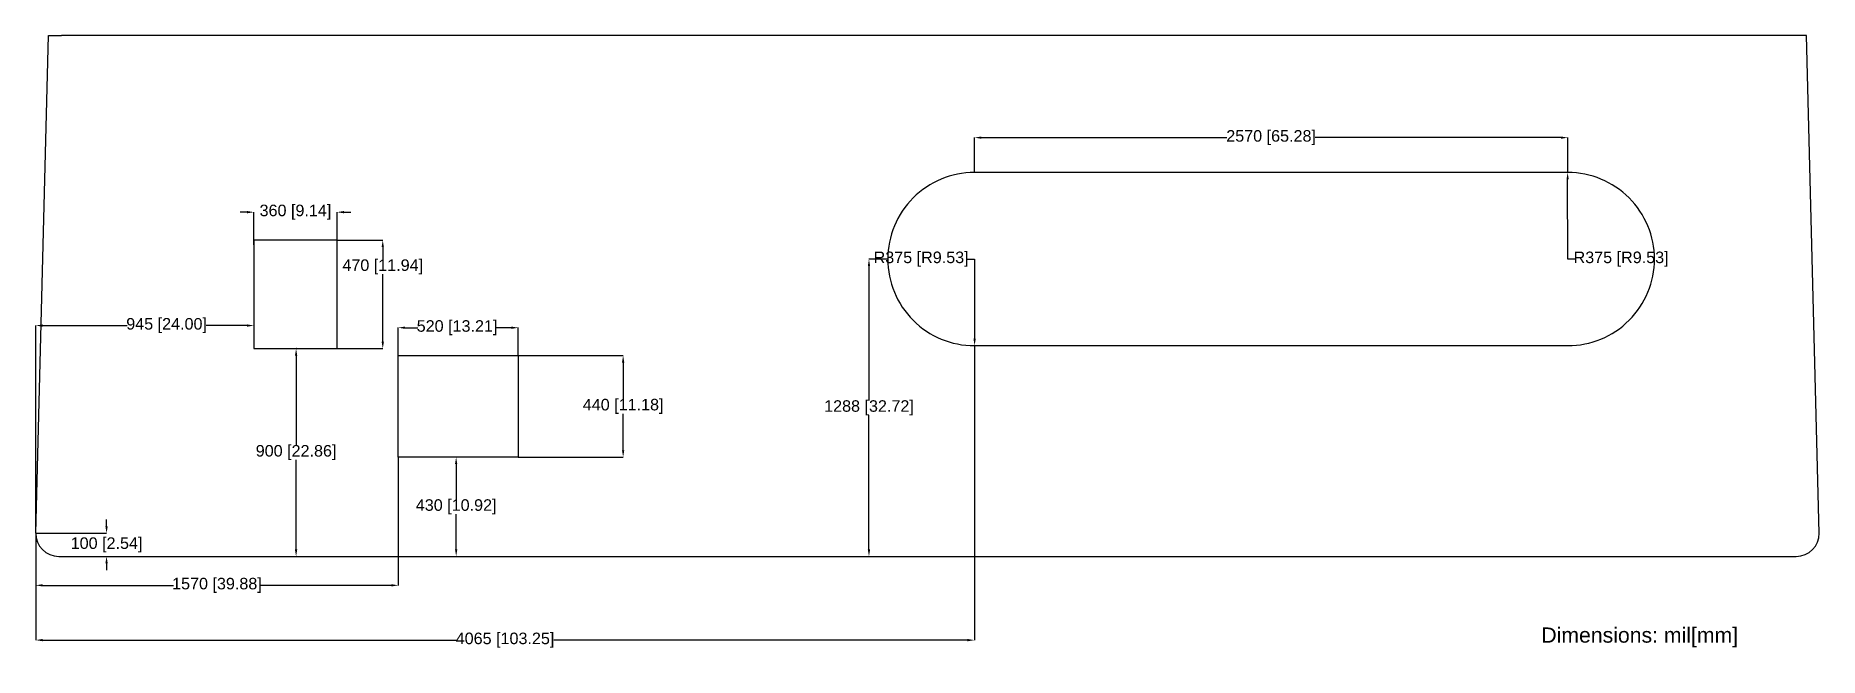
# Model space of a CAD drawing. Extents: x 0 to 7724, y -537 to 2156.
import ezdxf

# ---------------------------------------------------------------- set-up
doc = ezdxf.new("R2010")
doc.units = 9
doc.header["$MEASUREMENT"] = 0
for name, color, linetype in [('Box Outline', 4, 'Continuous'), ('Dimensions', 4, 'Continuous'), ('Holes', 4, 'Continuous')]:
    doc.layers.add(name, color=color, linetype=linetype)
doc.styles.get("Standard").update_dxf_attribs({"font": 'Arial.ttf'})
doc.dimstyles.get("Standard").update_dxf_attribs({"dimtxt": 50, "dimasz": 30, "dimexe": 0.18, "dimexo": 0.0625, "dimgap": 0.09, "dimtad": 0, "dimtih": 1, "dimtoh": 1, "dimdec": 0, "dimzin": 0, "dimdsep": 46, "dimtxsty": 'Standard', "dimcen": 20, "dimadec": 0, "dimazin": 0, "dimtfac": 1, "dimtdec": 0, "dimtofl": 0, "dimtmove": 0, "dimatfit": 3, "dimfxl": 1, "dimtolj": 1, "dimtzin": 0, "dimarcsym": 0})

# ---------------------------------------------------------------- blocks, each defined once
blk = doc.blocks.new('*D1')
at = {"layer": 'Defpoints', "color": 0, "transparency": 16777216}
for p in [(1305, 1391.3), (945, 1250), (1305, 1250)]:
    blk.add_point(p, dxfattribs=at)
at = {"layer": 'Dimensions', "color": 0, "lineweight": -2, "transparency": 16777216}
for p, q in [((915, 1391.3), (885, 1391.3)), ((945, 1250.1), (945, 1391.4)), ((1305, 1250.1), (1305, 1391.4)), ((1335, 1391.3), (1365, 1391.3))]:
    blk.add_line(p, q, dxfattribs=at)
at = {"layer": 'Dimensions', "color": 0, "transparency": 16777216}
for points in [[(915, 1396.3), (915, 1386.3), (945, 1391.3)], [(1335, 1396.3), (1335, 1386.3), (1305, 1391.3)]]:
    blk.add_solid(points, dxfattribs=at)
at = {"layer": 'Dimensions', "color": 0, "transparency": 16777216, "insert": (1125, 1391.3), "char_height": 50, "attachment_point": 5}
blk.add_mtext('\\A1;360 [9.14]', dxfattribs=at)
blk = doc.blocks.new('*D2')
at = {"layer": 'Defpoints', "color": 0, "transparency": 16777216}
for p in [(945, 900.1), (945, 900.1), (0, 0)]:
    blk.add_point(p, dxfattribs=at)
at = {"layer": 'Dimensions', "color": 0, "lineweight": -2, "transparency": 16777216}
for p, q in [((0, 0.1), (0, 900.3)), ((30, 900.1), (396.4, 900.1)), ((915, 900.1), (737.7, 900.1)), ((945, 900.2), (945, 900.3))]:
    blk.add_line(p, q, dxfattribs=at)
at = {"layer": 'Dimensions', "color": 0, "transparency": 16777216}
for points in [[(30, 905.1), (30, 895.1), (0, 900.1)], [(915, 905.1), (915, 895.1), (945, 900.1)]]:
    blk.add_solid(points, dxfattribs=at)
at = {"layer": 'Dimensions', "color": 0, "transparency": 16777216, "insert": (567, 900.1), "char_height": 50, "attachment_point": 5}
blk.add_mtext('\\A1;945 [24.00]', dxfattribs=at)
blk = doc.blocks.new('*D3')
at = {"layer": 'Defpoints', "color": 0, "transparency": 16777216}
for p in [(1570, 330), (0, 0), (1570, -225.3)]:
    blk.add_point(p, dxfattribs=at)
at = {"layer": 'Dimensions', "color": 0, "lineweight": -2, "transparency": 16777216}
for p, q in [((1570, 329.9), (1570, -225.4)), ((0, -0.1), (0, -225.4)), ((30, -225.3), (597, -225.3)), ((1540, -225.3), (973, -225.3))]:
    blk.add_line(p, q, dxfattribs=at)
at = {"layer": 'Dimensions', "color": 0, "transparency": 16777216}
for points in [[(30, -220.3), (30, -230.3), (0, -225.3)], [(1540, -220.3), (1540, -230.3), (1570, -225.3)]]:
    blk.add_solid(points, dxfattribs=at)
at = {"layer": 'Dimensions', "color": 0, "transparency": 16777216, "insert": (785, -225.3), "char_height": 50, "attachment_point": 5}
blk.add_mtext('\\A1;1570 [39.88]', dxfattribs=at)
blk = doc.blocks.new('*D4')
at = {"layer": 'Defpoints', "color": 0, "transparency": 16777216}
for p in [(2090, 890.8), (1570, 770), (2090, 770)]:
    blk.add_point(p, dxfattribs=at)
at = {"layer": 'Dimensions', "color": 0, "lineweight": -2, "transparency": 16777216}
for p, q in [((1570, 770.1), (1570, 891)), ((1600, 890.8), (1654.2, 890.8)), ((2060, 890.8), (1995.4, 890.8)), ((2090, 770.1), (2090, 891))]:
    blk.add_line(p, q, dxfattribs=at)
at = {"layer": 'Dimensions', "color": 0, "transparency": 16777216}
for points in [[(1600, 895.8), (1600, 885.8), (1570, 890.8)], [(2060, 895.8), (2060, 885.8), (2090, 890.8)]]:
    blk.add_solid(points, dxfattribs=at)
at = {"layer": 'Dimensions', "color": 0, "transparency": 16777216, "insert": (1824.8, 890.8), "char_height": 50, "attachment_point": 5}
blk.add_mtext('\\A1;520 [13.21]', dxfattribs=at)
blk = doc.blocks.new('*D5')
at = {"layer": 'Defpoints', "color": 0, "transparency": 16777216}
for p in [(2090, 770), (2090, 330), (2544, 330)]:
    blk.add_point(p, dxfattribs=at)
at = {"layer": 'Dimensions', "color": 0, "lineweight": -2, "transparency": 16777216}
for p, q in [((2090.1, 770), (2544.1, 770)), ((2544, 740), (2544, 581.9)), ((2544, 360), (2544, 518.1)), ((2090.1, 330), (2544.1, 330))]:
    blk.add_line(p, q, dxfattribs=at)
at = {"layer": 'Dimensions', "color": 0, "transparency": 16777216}
for points in [[(2539, 740), (2549, 740), (2544, 770)], [(2539, 360), (2549, 360), (2544, 330)]]:
    blk.add_solid(points, dxfattribs=at)
at = {"layer": 'Dimensions', "color": 0, "transparency": 16777216, "insert": (2544, 550), "char_height": 50, "attachment_point": 5}
blk.add_mtext('\\A1;440 [11.18]', dxfattribs=at)
blk = doc.blocks.new('*D6')
at = {"layer": 'Defpoints', "color": 0, "transparency": 16777216}
for p in [(1130, 800), (1115.4, -100), (1127.7, -100)]:
    blk.add_point(p, dxfattribs=at)
at = {"layer": 'Dimensions', "color": 0, "lineweight": -2, "transparency": 16777216}
for p, q in [((1130, 800), (1127.5, 800)), ((1127.7, 770), (1127.7, 381.9)), ((1127.7, -70), (1127.7, 318.1)), ((1115.4, -100), (1127.8, -100))]:
    blk.add_line(p, q, dxfattribs=at)
at = {"layer": 'Dimensions', "color": 0, "transparency": 16777216}
for points in [[(1122.7, 770), (1132.7, 770), (1127.7, 800)], [(1122.7, -70), (1132.7, -70), (1127.7, -100)]]:
    blk.add_solid(points, dxfattribs=at)
at = {"layer": 'Dimensions', "color": 0, "transparency": 16777216, "insert": (1127.7, 350), "char_height": 50, "attachment_point": 5}
blk.add_mtext('\\A1;900 [22.86]', dxfattribs=at)
blk = doc.blocks.new('*D7')
at = {"layer": 'Defpoints', "color": 0, "transparency": 16777216}
for p in [(1820.3, 330), (1820.9, -100), (1821.3, -100)]:
    blk.add_point(p, dxfattribs=at)
at = {"layer": 'Dimensions', "color": 0, "lineweight": -2, "transparency": 16777216}
for p, q in [((1820.4, 330), (1821.1, 330)), ((1820.9, 300), (1820.9, 146.9)), ((1820.9, -70), (1820.9, 83.1)), ((1821.3, -100), (1820.8, -100))]:
    blk.add_line(p, q, dxfattribs=at)
at = {"layer": 'Dimensions', "color": 0, "transparency": 16777216}
for points in [[(1815.9, 300), (1825.9, 300), (1820.9, 330)], [(1815.9, -70), (1825.9, -70), (1820.9, -100)]]:
    blk.add_solid(points, dxfattribs=at)
at = {"layer": 'Dimensions', "color": 0, "transparency": 16777216, "insert": (1820.9, 115), "char_height": 50, "attachment_point": 5}
blk.add_mtext('\\A1;430 [10.92]', dxfattribs=at)
blk = doc.blocks.new('*D11')
at = {"layer": 'Defpoints', "color": 0, "transparency": 16777216}
for p in [(0, 0), (100, -100), (307, -100)]:
    blk.add_point(p, dxfattribs=at)
at = {"layer": 'Dimensions', "color": 0, "lineweight": -2, "transparency": 16777216}
for p, q in [((307, 30), (307, 60)), ((0.1, 0), (307.1, 0)), ((100.1, -100), (307.1, -100)), ((307, -130), (307, -160))]:
    blk.add_line(p, q, dxfattribs=at)
at = {"layer": 'Dimensions', "color": 0, "transparency": 16777216}
for points in [[(302, 30), (312, 30), (307, 0)], [(302, -130), (312, -130), (307, -100)]]:
    blk.add_solid(points, dxfattribs=at)
at = {"layer": 'Dimensions', "color": 0, "transparency": 16777216, "insert": (307, -50), "char_height": 50, "attachment_point": 5}
blk.add_mtext('\\A1;100 [2.54]', dxfattribs=at)
blk = doc.blocks.new('*D13')
at = {"layer": 'Defpoints', "color": 0, "transparency": 16777216}
for p in [(1305, 1270), (1503, 1270), (1305, 800)]:
    blk.add_point(p, dxfattribs=at)
at = {"layer": 'Dimensions', "color": 0, "lineweight": -2, "transparency": 16777216}
for p, q in [((1305.1, 1270), (1503.2, 1270)), ((1503, 1240), (1503, 1186.2)), ((1503, 830), (1503, 1122.4)), ((1305.1, 800), (1503.2, 800))]:
    blk.add_line(p, q, dxfattribs=at)
at = {"layer": 'Dimensions', "color": 0, "transparency": 16777216}
for points in [[(1498, 1240), (1508, 1240), (1503, 1270)], [(1498, 830), (1508, 830), (1503, 800)]]:
    blk.add_solid(points, dxfattribs=at)
at = {"layer": 'Dimensions', "color": 0, "transparency": 16777216, "insert": (1503, 1154.3), "char_height": 50, "attachment_point": 5}
blk.add_mtext('\\A1;470 [11.94]', dxfattribs=at)
blk = doc.blocks.new('*D15')
at = {"layer": 'Defpoints', "color": 0, "transparency": 16777216}
for p in [(4065, 813), (0, 0), (4065, -462.7)]:
    blk.add_point(p, dxfattribs=at)
at = {"layer": 'Dimensions', "color": 0, "lineweight": -2, "transparency": 16777216}
for p, q in [((4065, 812.9), (4065, -462.9)), ((0, -0.1), (0, -462.9)), ((30, -462.7), (1821.6, -462.7)), ((4035, -462.7), (2243.4, -462.7))]:
    blk.add_line(p, q, dxfattribs=at)
at = {"layer": 'Dimensions', "color": 0, "transparency": 16777216}
for points in [[(30, -457.7), (30, -467.7), (0, -462.7)], [(4035, -457.7), (4035, -467.7), (4065, -462.7)]]:
    blk.add_solid(points, dxfattribs=at)
at = {"layer": 'Dimensions', "color": 0, "transparency": 16777216, "insert": (2032.5, -462.7), "char_height": 50, "attachment_point": 5}
blk.add_mtext('\\A1;4065 [103.25]', dxfattribs=at)
blk = doc.blocks.new('*D16')
at = {"layer": 'Defpoints', "color": 0, "transparency": 16777216}
for p in [(3690, 1188), (100, -100), (3608.6, -100)]:
    blk.add_point(p, dxfattribs=at)
at = {"layer": 'Dimensions', "color": 0, "lineweight": -2, "transparency": 16777216}
for p, q in [((3689.9, 1188), (3608.4, 1188)), ((3608.6, 1158), (3608.6, 575.9)), ((3608.6, -70), (3608.6, 512.1)), ((100.1, -100), (3608.8, -100))]:
    blk.add_line(p, q, dxfattribs=at)
at = {"layer": 'Dimensions', "color": 0, "transparency": 16777216}
for points in [[(3603.6, 1158), (3613.6, 1158), (3608.6, 1188)], [(3603.6, -70), (3613.6, -70), (3608.6, -100)]]:
    blk.add_solid(points, dxfattribs=at)
at = {"layer": 'Dimensions', "color": 0, "transparency": 16777216, "insert": (3608.6, 544), "char_height": 50, "attachment_point": 5}
blk.add_mtext('\\A1;1288 [32.72]', dxfattribs=at)
blk = doc.blocks.new('*D17')
at = {"layer": 'Defpoints', "color": 0, "transparency": 16777216}
for p in [(4065, 1188), (4066, 813)]:
    blk.add_point(p, dxfattribs=at)
at = {"layer": 'Dimensions', "color": 0, "lineweight": -2, "transparency": 16777216}
for p, q in [((4035, 1188), (4065, 1188)), ((4065, 1188), (4065.9, 843))]:
    blk.add_line(p, q, dxfattribs=at)
blk.add_arc((4065, 1188), 375, 270.00955, 270.1764, dxfattribs=at)
at = {"layer": 'Dimensions', "color": 0, "transparency": 16777216}
blk.add_solid([(4070.9, 843), (4060.9, 843), (4066, 813)], dxfattribs=at)
at = {"layer": 'Dimensions', "color": 0, "transparency": 16777216, "insert": (3834.4, 1188), "char_height": 50, "attachment_point": 5}
blk.add_mtext('\\A1;R375 [R9.53]', dxfattribs=at)
blk = doc.blocks.new('*D18')
at = {"layer": 'Defpoints', "color": 0, "transparency": 16777216}
for p in [(6634, 1563), (6635, 1188)]:
    blk.add_point(p, dxfattribs=at)
at = {"layer": 'Dimensions', "color": 0, "lineweight": -2, "transparency": 16777216}
for p, q in [((6635, 1188), (6634.1, 1533)), ((6665, 1188), (6635, 1188))]:
    blk.add_line(p, q, dxfattribs=at)
blk.add_arc((6635, 1188), 375, 90.00955, 90.1764, dxfattribs=at)
at = {"layer": 'Dimensions', "color": 0, "transparency": 16777216}
blk.add_solid([(6639.1, 1533), (6629.1, 1533), (6634, 1563)], dxfattribs=at)
at = {"layer": 'Dimensions', "color": 0, "transparency": 16777216, "insert": (6865.6, 1188), "char_height": 50, "attachment_point": 5}
blk.add_mtext('\\A1;R375 [R9.53]', dxfattribs=at)
blk = doc.blocks.new('*D19')
at = {"layer": 'Defpoints', "color": 0, "transparency": 16777216}
for p in [(6635, 1714.2), (4065, 1563), (6635, 1563)]:
    blk.add_point(p, dxfattribs=at)
at = {"layer": 'Dimensions', "color": 0, "lineweight": -2, "transparency": 16777216}
for p, q in [((4065, 1563.1), (4065, 1714.4)), ((4095, 1714.2), (5158.9, 1714.2)), ((6605, 1714.2), (5541.1, 1714.2)), ((6635, 1563.1), (6635, 1714.4))]:
    blk.add_line(p, q, dxfattribs=at)
at = {"layer": 'Dimensions', "color": 0, "transparency": 16777216}
for points in [[(4095, 1719.2), (4095, 1709.2), (4065, 1714.2)], [(6605, 1719.2), (6605, 1709.2), (6635, 1714.2)]]:
    blk.add_solid(points, dxfattribs=at)
at = {"layer": 'Dimensions', "color": 0, "transparency": 16777216, "insert": (5350, 1714.2), "char_height": 50, "attachment_point": 5}
blk.add_mtext('\\A1;2570 [65.28]', dxfattribs=at)

msp = doc.modelspace()

# ---------------------------------------------------------------- linework, layer by layer
at = {"color": 7}
for p, q in [((56, 2156), (112, 2156)), ((7668, 2156), (7612, 2156))]:
    msp.add_line(p, q, dxfattribs=at)
for p, q in [((0, 0), (0, 0)), ((7724, 0), (7724, 0))]:
    msp.add_line(p, q)
at = {"layer": 'Box Outline', "color": 7}
for p, q in [((0, 0), (56, 2156)), ((7612, 2156), (112, 2156)), ((7724, 0), (7668, 2156)), ((100, -100), (7624, -100))]:
    msp.add_line(p, q, dxfattribs=at)
for centre, start, end in [((7624, 0), 270, 0), ((100, 0), 180, 270)]:
    msp.add_arc(centre, 100, start, end, dxfattribs=at)
at = {"layer": 'Holes', "color": 1}
msp.add_lwpolyline([(4065, 813), (6635, 813, 0.414214), (7010, 1188), (7010, 1188, 0.414214), (6635, 1563), (4065, 1563, 0.414214), (3690, 1188), (3690, 1188, 0.414214)], format="xyb", close=True, dxfattribs=at)
for points in [[(945, 800), (1305, 800), (1305, 1270), (945, 1270)], [(1570, 770), (2090, 770), (2090, 330), (1570, 330)]]:
    msp.add_lwpolyline(points, close=True, dxfattribs=at)

# ---------------------------------------------------------------- texts
at = {"layer": 'Dimensions', "color": 5}
msp.add_text('Dimensions: mil[mm]', height=65.739, dxfattribs=at).set_placement((6520.2, -473.6))

# ---------------------------------------------------------------- dimensions: what is measured, and where the dimension line sits
for base, p1, p2, picture, middle in [((6635, 1714.2), (4065, 1563), (6635, 1563), '*D19', (5350, 1714.2)), ((1305, 1391.3), (945, 1250), (1305, 1250), '*D1', (1125, 1391.3)), ((4065, -462.7), (0, 0), (4065, 813), '*D15', (2032.5, -462.7))]:
    dim = msp.add_linear_dim(base=base, p1=p1, p2=p2, dimstyle='Standard', dxfattribs=at)
    dim.commit()
    dim.dimension.update_dxf_attribs({"geometry": picture, "text_midpoint": middle})
for center, mpoint, picture, middle in [((6635, 1188), (6634, 1563), '*D18', (6865.6, 1188)), ((4065, 1188), (4066, 813), '*D17', (3834.4, 1188))]:
    dim = msp.add_radius_dim(center=center, mpoint=mpoint, dimstyle='Standard', dxfattribs=at)
    dim.commit()
    dim.dimension.update_dxf_attribs({"geometry": picture, "text_midpoint": middle, "dimtype": 164})
for base, p1, p2, picture, middle in [((1503, 1270), (1305, 800), (1305, 1270), '*D13', (1503, 1154.3)), ((2544, 330), (2090, 770), (2090, 330), '*D5', (2544, 550))]:
    dim = msp.add_linear_dim(base=base, p1=p1, p2=p2, angle=90, dimstyle='Standard', dxfattribs=at)
    dim.commit()
    dim.dimension.update_dxf_attribs({"geometry": picture, "text_midpoint": middle, "dimtype": 160})
for base, p1, p2, picture, middle in [((3608.6, -100), (3690, 1188), (100, -100), '*D16', (3608.6, 544)), ((1127.7, -100), (1130, 800), (1115.4, -100), '*D6', (1127.7, 350)), ((1820.9, -100), (1820.3, 330), (1821.3, -100), '*D7', (1820.9, 115)), ((307, -100), (0, 0), (100, -100), '*D11', (307, -50))]:
    dim = msp.add_linear_dim(base=base, p1=p1, p2=p2, angle=90, dimstyle='Standard', dxfattribs=at)
    dim.commit()
    dim.dimension.update_dxf_attribs({"geometry": picture, "text_midpoint": middle})
for base, p1, p2, picture, middle in [((945, 900.1), (0, 0), (945, 900.1), '*D2', (567, 900.1)), ((2090, 890.8), (1570, 770), (2090, 770), '*D4', (1824.8, 890.8)), ((1570, -225.3), (0, 0), (1570, 330), '*D3', (785, -225.3))]:
    dim = msp.add_linear_dim(base=base, p1=p1, p2=p2, dimstyle='Standard', dxfattribs=at)
    dim.commit()
    dim.dimension.update_dxf_attribs({"geometry": picture, "text_midpoint": middle, "dimtype": 160})

doc.saveas('drawing.dxf')
